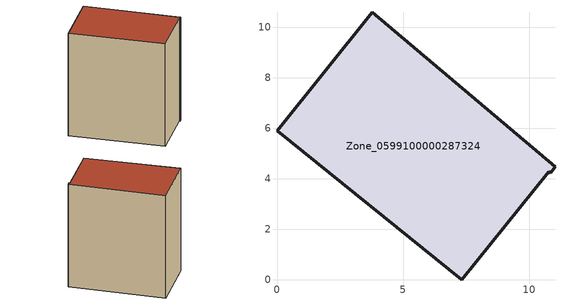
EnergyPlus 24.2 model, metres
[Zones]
Zone_0599100000287324
 floor ground (C_G): 10.78,4.28 7.32,0 0,5.91 3.78,10.59 11.02,4.47 10.85,4.22 z0
 wall outside (C_F): 3.78,10.59 0,5.91 7.32,0 10.78,4.28 10.85,4.22 11.02,4.47 3.78,10.59 z0:10.76
 roof outside (C_R): 10.85,4.22 11.02,4.47 3.78,10.59 0,5.91 7.32,0 10.78,4.28 z10.76
[BUILDING]
Pand.0599100000287324: North Axis=0; Terrain=City; Loads Convergence Tolerance Value=0.04; Temperature Convergence Tolerance Value=0.4; Solar Distribution=FullExterior; Maximum Number of Warmup Days=25; Minimum Number of Warmup Days=1
[Site:Location]
Rotterdam.The.Hague.AP_ZH_NLD Design_Conditions: Latitude=51.96; Longitude=4.45; Time Zone=1; Elevation=-4.5
[SITE:GROUNDTEMPERATURE:BUILDINGSURFACE]
18, 18, 18, 18, 18, 18, 18, 18, 18, 18, 18, 18
[MATERIAL] Thermal Absorptance=0.9; Solar Absorptance=0.7; Visible Absorptance=0.7
Name | Roughness | Thickness | Conductivity | Density | Specific Heat
G.TI.1946 | MediumSmooth | 0.15 | 1 | 540 | 1210
F.TI.1946 | Rough | 0.3 | 0.857143 | 1920 | 840
R.TI.1946 | MediumRough | 0.2 | 0.1 | 1500 | 1000
[CONSTRUCTION]
C_G: G.TI.1946
C_F: F.TI.1946
C_R: R.TI.1946
[ZONE]
Zone_0599100000287324: Type=1; Multiplier=1; Ceiling Height=Autocalculate; Volume=Autocalculate; Floor Area=autocalculate; Part of Total Floor Area=Yes
[ZONEINFILTRATION:DESIGNFLOWRATE]
Infil_Zone_0599100000287324: Zone or ZoneList or Space or SpaceList=Zone_0599100000287324; Schedule=AlwaysOn; Design Flow Rate Calculation Method=Flow/Area; Flow Rate per Floor Area=0.003; Constant Term Coefficient=1; Temperature Term Coefficient=0; Velocity Term Coefficient=0; Velocity Squared Term Coefficient=0
[HVACTEMPLATE:ZONE:IDEALLOADSAIRSYSTEM]
Zone_0599100000287324: Maximum Heating Supply Air Temperature=50; Minimum Cooling Supply Air Temperature=13; Maximum Heating Supply Air Humidity Ratio=0.0156; Minimum Cooling Supply Air Humidity Ratio=0.0077; Heating Limit=NoLimit; Cooling Limit=NoLimit; Dehumidification Control Type=ConstantSensibleHeatRatio; Cooling Sensible Heat Ratio=0.7; Dehumidification Setpoint=60; Humidification Control Type=None; Humidification Setpoint=30; Outdoor Air Method=None; Outdoor Air Flow Rate per Person=0.00944; Outdoor Air Flow Rate per Zone Floor Area=0; Outdoor Air Flow Rate per Zone=0; Demand Controlled Ventilation Type=None; Outdoor Air Economizer Type=NoEconomizer; Heat Recovery Type=None; Sensible Heat Recovery Effectiveness=0.7; Latent Heat Recovery Effectiveness=0.65
[ZONECONTROL:THERMOSTAT]
ThermostatControl_Zone_0599100000287324: Zone or ZoneList=Zone_0599100000287324; Control Type Schedule=DualSetpointControlType; Control 1=Thermostat_Zone_0599100000287324; Temperature Difference Between Cutout And Setpoint=0
[THERMOSTATSETPOINT:DUALSETPOINT]
Thermostat_Zone_0599100000287324: Heating Setpoint Temperature Schedule=HeatingSetpoint_Zone_0599100000287324; Cooling Setpoint Temperature Schedule=CoolingSetpoint_Zone_0599100000287324
[SCHEDULE:COMPACT]
HeatingSetpoint_Zone_0599100000287324: Through: 12/31, For: AllDays, Until: 24:00, 21
CoolingSetpoint_Zone_0599100000287324: Through: 12/31, For: AllDays, Until: 24:00, 24
DualSetpointControlType: Through: 12/31, For: AllDays, Until: 24:00, 4
AlwaysOn: Through: 12/31, For: AllDays, Until: 24:00, 1
